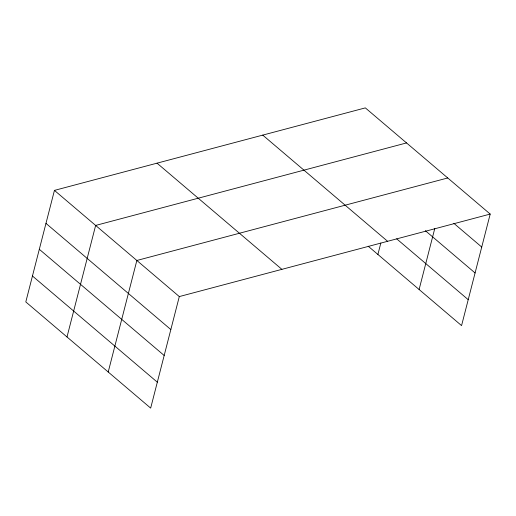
<?xml version="1.0" encoding="UTF-8"?>
<svg xmlns="http://www.w3.org/2000/svg" width="516" height="516" viewBox="0 0 516 516"><rect width="100%" height="100%" fill="white"/><g stroke="black" fill="none" stroke-linecap="round" stroke-linejoin="round"><path stroke-width="0.77" d="M490.2 214.069L365.334 107.889L54.438 190.391L25.8 301.931L150.666 408.111L179.304 296.577L490.2 214.069L461.562 325.609L368.211 246.222M67.003 336.967L95.641 225.434L406.543 142.926M108.212 372.01L136.85 260.477L447.746 177.968M377.906 254.465L380.84 243.03M419.108 289.502L434.775 228.485M453.835 223.325L481.731 247.048M425.352 230.684L475.075 272.97M396.681 238.844L468.218 299.68M262.741 135.115L387.606 241.295M157.032 163.166L281.897 269.346M54.438 190.391L179.304 296.577M45.969 223.37L170.835 329.55M39.313 249.293L164.178 355.479M32.456 276.008L157.322 382.188"/></g></svg>
